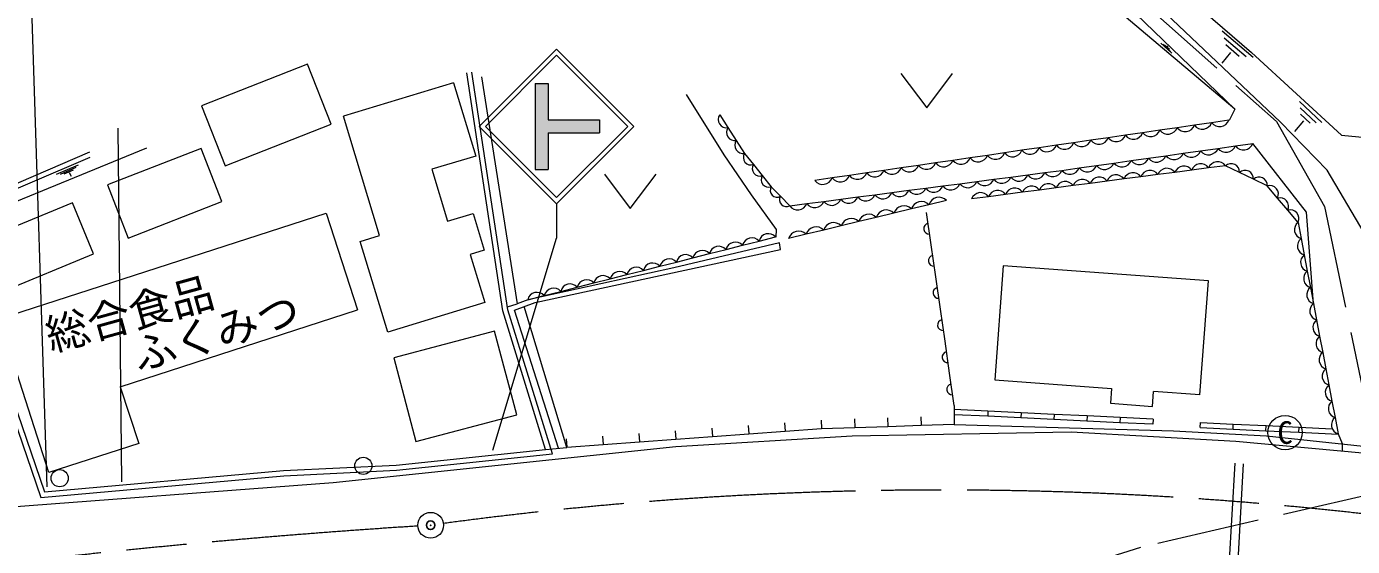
# Model space of a CAD drawing. Units: millimetres, scale not verified. Extents: x 40000 to 680000, y 20000 to 380000.
# Drawn here: x 247008 to 324146, y 310522 to 340801 of the extents above; entities that cross this region are included whole.
import ezdxf
from ezdxf.enums import TextEntityAlignment as Align

# ---------------------------------------------------------------- set-up
doc = ezdxf.new("R2010")
doc.units = ezdxf.units.MM
doc.header["$LTSCALE"] = 1000
doc.header["$PDMODE"] = 32
doc.header["$PDSIZE"] = 500
doc.linetypes.add('CHAIN', pattern=[18.5, 12, -1.5, 3.5, -1.5])
doc.linetypes.add('DASHED', pattern=[7.5, 6, -1.5])
for name, color, linetype, lineweight in [('M-BGD', 7, 'Continuous', 13), ('M-BGD-EXST', 7, 'Continuous', 13), ('M-BMK', 2, 'CHAIN', 13), ('M-BMK-SRVR', 3, 'Continuous', 13), ('M-STR-HTXT', 7, 'Continuous', 13), ('M-STR-STRC', 7, 'Continuous', 13)]:
    doc.layers.add(name, color=color, linetype=linetype, lineweight=lineweight)
doc.layers.add('M-BMK-HTXT', color=7, linetype='Continuous')
doc.layers.add('M-OTRS', color=6, linetype='Continuous')
doc.styles.add('ＭＳ ゴシック', font='')
doc.styles.get('ＭＳ ゴシック').set_extended_font_data('MS Gothic')

msp = doc.modelspace()

# ---------------------------------------------------------------- hatches: boundary and pattern name
at = {"layer": 'M-STR-STRC'}
msp.add_hatch(color=256, dxfattribs=at).paths.add_polyline_path([(276596, 337482), (277346, 337482), (277346, 335357), (280346, 335357), (280346, 334607), (277346, 334607), (277346, 332482), (276596, 332482)])

# ---------------------------------------------------------------- linework, layer by layer
at = {"layer": 'M-BGD'}
for p, q in [((316573, 340555), (318373, 339009)), ((313643, 339239), (312997, 339836)), ((313568, 339349), (313107, 339775)), ((313494, 339458), (313217, 339714)), ((313367, 339602), (313425, 339683)), ((316674, 340149), (317960, 339045)), ((316776, 339743), (317547, 339080)), ((317058, 339288), (316538, 338671)), ((263363, 338606), (257189, 336187)), ((264734, 335105), (263363, 338606)), ((273484, 337867), (275548, 324644)), ((271854, 337517), (265445, 335575)), ((271854, 337517), (273144, 333259)), ((321070, 336437), (322369, 335213)), ((257189, 336187), (258561, 332686)), ((267549, 328633), (265445, 335575)), ((287336, 335662), (287817, 334911)), ((317311, 335981), (316963, 335336)), ((321100, 336071), (322027, 335197)), ((321129, 335705), (321685, 335181)), ((252328, 334878), (252533, 314294)), ((258561, 332686), (264734, 335105)), ((287817, 334911), (288299, 334161)), ((313947, 334908), (312944, 334762)), ((314950, 335055), (313947, 334908)), ((315954, 335201), (314950, 335055)), ((316957, 335347), (315954, 335201)), ((321303, 335316), (320782, 334678)), ((288299, 334161), (288781, 333410)), ((307926, 334030), (306923, 333884)), ((308930, 334176), (307926, 334030)), ((309933, 334323), (308930, 334176)), ((310937, 334469), (309933, 334323)), ((311940, 334615), (310937, 334469)), ((312944, 334762), (311940, 334615)), ((257167, 333704), (251719, 331573)), ((258377, 330612), (257167, 333704)), ((273144, 333259), (270591, 332485)), ((288781, 333410), (289297, 332765)), ((302909, 333298), (301905, 333152)), ((303912, 333445), (302909, 333298)), ((304916, 333591), (303912, 333445)), ((305919, 333737), (304916, 333591)), ((306923, 333884), (305919, 333737)), ((312285, 333135), (313295, 333278)), ((313295, 333278), (314304, 333420)), ((314304, 333420), (315314, 333563)), ((315314, 333563), (316323, 333706)), ((316323, 333706), (317333, 333849)), ((317333, 333849), (318342, 333992)), ((248757, 332194), (250035, 332751)), ((248976, 332209), (249889, 332607)), ((270591, 332485), (271505, 329468)), ((289297, 332765), (289814, 332119)), ((297891, 332567), (296888, 332420)), ((298895, 332713), (297891, 332567)), ((299898, 332859), (298895, 332713)), ((300902, 333006), (299898, 332859)), ((301905, 333152), (300902, 333006)), ((307237, 332421), (308247, 332564)), ((308247, 332564), (309256, 332706)), ((309256, 332706), (310266, 332849)), ((310266, 332849), (311275, 332992)), ((311275, 332992), (312285, 333135)), ((315779, 332567), (314794, 332438)), ((316764, 332696), (315779, 332567)), ((317573, 332303), (316764, 332696)), ((249195, 332224), (249743, 332462)), ((249493, 332300), (249615, 332084)), ((289814, 332119), (290331, 331473)), ((293878, 331981), (292874, 331835)), ((294881, 332128), (293878, 331981)), ((295885, 332274), (294881, 332128)), ((296888, 332420), (295885, 332274)), ((301302, 331649), (302291, 331778)), ((302291, 331778), (303280, 331906)), ((303280, 331906), (304269, 332035)), ((304269, 332035), (305259, 332164)), ((305259, 332164), (306248, 332292)), ((306248, 332292), (307237, 332421)), ((309870, 331794), (308885, 331665)), ((310855, 331923), (309870, 331794)), ((311839, 332052), (310855, 331923)), ((312824, 332180), (311839, 332052)), ((313809, 332309), (312824, 332180)), ((314794, 332438), (313809, 332309)), ((318382, 331910), (317573, 332303)), ((319191, 331518), (318382, 331910)), ((251719, 331573), (252929, 328481)), ((290331, 331473), (290870, 330918)), ((295366, 330878), (296355, 331006)), ((296355, 331006), (297345, 331135)), ((297345, 331135), (298334, 331263)), ((298334, 331263), (299323, 331392)), ((299323, 331392), (300312, 331521)), ((300312, 331521), (301302, 331649)), ((303961, 331021), (302976, 330892)), ((304945, 331150), (303961, 331021)), ((305930, 331279), (304945, 331150)), ((306915, 331408), (305930, 331279)), ((307900, 331536), (306915, 331408)), ((308885, 331665), (307900, 331536)), ((319787, 330811), (319191, 331518)), ((249683, 330540), (244341, 328334)), ((250912, 327563), (249683, 330540)), ((252929, 328481), (258377, 330612)), ((290870, 330918), (291409, 330363)), ((291409, 330363), (292399, 330492)), ((292399, 330492), (293388, 330620)), ((293388, 330620), (294377, 330749)), ((294377, 330749), (295366, 330878)), ((298488, 330177), (297467, 329931)), ((299509, 330423), (298488, 330177)), ((300530, 330669), (299509, 330423)), ((302976, 330892), (301991, 330764)), ((320384, 330104), (319787, 330811)), ((245413, 323774), (264431, 329940)), ((264431, 329940), (266261, 324296)), ((271505, 329468), (272983, 329916)), ((272983, 329916), (273631, 327778)), ((295425, 329439), (294404, 329193)), ((296446, 329685), (295425, 329439)), ((297467, 329931), (296446, 329685)), ((299640, 328094), (299372, 329966)), ((320981, 329397), (320384, 330104)), ((320981, 329397), (321161, 328450)), ((266419, 328291), (267549, 328633)), ((292362, 328701), (291341, 328455)), ((293383, 328947), (292362, 328701)), ((294404, 329193), (293383, 328947)), ((268020, 323008), (266419, 328291)), ((287701, 327818), (288663, 328062)), ((288663, 328062), (289624, 328306)), ((289624, 328306), (290585, 328549)), ((299907, 326223), (299640, 328094)), ((321161, 328450), (321340, 327503)), ((245569, 325357), (250912, 327563)), ((273631, 327778), (272820, 327532)), ((272820, 327532), (273672, 324721)), ((283856, 326842), (284817, 327086)), ((284817, 327086), (285778, 327330)), ((285778, 327330), (286740, 327574)), ((286740, 327574), (287701, 327818)), ((321340, 327503), (321520, 326556)), ((280971, 326110), (281933, 326354)), ((281933, 326354), (282894, 326598)), ((282894, 326598), (283856, 326842)), ((303825, 326870), (303333, 320228)), ((315762, 325985), (303825, 326870)), ((321520, 326556), (321699, 325609)), ((278087, 325378), (279049, 325622)), ((279049, 325622), (280010, 325866)), ((280010, 325866), (280971, 326110)), ((300175, 324351), (299907, 326223)), ((315270, 319344), (315762, 325985)), ((321699, 325609), (321878, 324662)), ((276164, 324891), (277126, 325135)), ((277126, 325135), (278087, 325378)), ((252463, 319823), (266261, 324296)), ((273672, 324721), (268020, 323008)), ((274988, 324468), (275548, 324644)), ((278441, 316291), (275967, 324497)), ((300442, 322479), (300175, 324351)), ((321878, 324662), (322058, 323715)), ((248313, 314830), (245413, 323774)), ((322058, 323715), (322237, 322768)), ((274240, 323056), (268372, 321501)), ((275528, 318193), (274240, 323056)), ((300710, 320607), (300442, 322479)), ((322237, 322768), (322417, 321821)), ((322417, 321821), (322596, 320874)), ((268372, 321501), (269661, 316639)), ((300977, 318736), (300710, 320607)), ((303333, 320228), (310129, 319724)), ((322596, 320874), (322776, 319927)), ((252463, 319823), (253533, 316522)), ((310129, 319724), (310065, 318859)), ((312510, 318678), (312574, 319543)), ((315270, 319344), (312574, 319543)), ((322776, 319927), (322955, 318980)), ((300983, 318724), (300981, 317632)), ((310065, 318859), (312510, 318678)), ((322955, 318980), (323134, 318033)), ((269661, 316639), (275528, 318193)), ((293246, 317886), (293262, 317386)), ((295174, 317950), (295191, 317451)), ((297102, 318015), (297119, 317515)), ((299031, 318079), (299047, 317579)), ((302927, 318102), (300976, 318197)), ((302942, 318402), (300977, 318497)), ((302942, 318402), (302927, 318102)), ((304849, 318009), (302927, 318102)), ((304863, 318309), (302942, 318402)), ((304863, 318309), (304849, 318009)), ((306770, 317917), (304849, 318009)), ((306785, 318216), (304863, 318309)), ((306785, 318216), (306770, 317917)), ((308692, 317824), (306770, 317917)), ((308706, 318123), (306785, 318216)), ((308706, 318123), (308692, 317824)), ((310614, 317731), (308692, 317824)), ((310628, 318030), (308706, 318123)), ((310628, 318030), (310614, 317731)), ((312550, 317937), (310628, 318030)), ((312550, 317937), (312535, 317638)), ((323134, 318033), (323314, 317086)), ((282635, 317111), (282672, 316612)), ((284753, 317265), (284790, 316767)), ((286871, 317420), (286908, 316922)), ((286908, 316922), (289026, 317077)), ((288990, 317575), (289026, 317077)), ((289026, 317077), (291144, 317232)), ((291108, 317730), (291144, 317232)), ((291144, 317232), (293262, 317386)), ((293262, 317386), (295191, 317451)), ((295191, 317451), (297119, 317515)), ((297119, 317515), (299047, 317579)), ((299047, 317579), (300976, 317644)), ((312535, 317638), (310614, 317731)), ((315285, 317445), (315299, 317744)), ((315285, 317445), (317197, 317354)), ((315299, 317744), (317211, 317654)), ((317197, 317354), (317211, 317654)), ((317197, 317354), (319110, 317264)), ((317211, 317654), (319124, 317564)), ((319110, 317264), (319124, 317564)), ((319110, 317264), (321023, 317174)), ((319124, 317564), (321037, 317474)), ((321023, 317174), (321037, 317474)), ((321023, 317174), (323322, 317066)), ((321037, 317474), (322968, 317383)), ((253533, 316522), (248313, 314830)), ((277207, 316173), (278441, 316291)), ((278399, 316801), (278436, 316302)), ((278436, 316302), (280554, 316457)), ((280517, 316956), (280554, 316457)), ((280554, 316457), (282672, 316612)), ((282672, 316612), (284790, 316767)), ((284790, 316767), (286908, 316922))]:
    msp.add_line(p, q, dxfattribs=at)
at = {"layer": 'M-BGD', "linetype": 'DASHED'}
for p, q in [((316977, 309390), (317386, 316662)), ((317475, 309341), (317884, 316616))]:
    msp.add_line(p, q, dxfattribs=at)
msp.add_lwpolyline([(306189, 347374), (319725, 335261), (322522, 330329), (325973, 313739), (311812, 310468), (298148, 306183)], dxfattribs=at)
at = {"layer": 'M-BGD'}
for points in [[(312657, 344152), (318275, 339286), (323513, 334482), (344644, 332433), (358506, 328317), (362536, 325285), (372669, 323152), (375596, 321331), (381540, 315960), (389486, 314892), (393740, 316442), (397209, 315355), (403457, 313343), (418524, 307276), (419024, 305582), (417751, 299852), (416966, 296891), (416245, 296546)], [(325159, 326127), (324820, 328791), (322665, 332444), (319966, 335235), (313287, 341555), (311081, 343597)], [(309988, 343055), (317311, 335981), (309616, 342497)], [(244337, 323611), (247839, 313383), (261976, 314645), (268532, 314958), (277601, 315913), (275013, 324307), (272911, 338150)], [(244621, 323708), (248046, 313703), (261956, 314944), (268509, 315257), (277207, 316173), (274719, 324240), (272614, 338105)], [(285382, 336844), (287570, 333331), (289174, 331003), (290612, 328981), (290591, 328538)], [(220897, 319803), (231697, 323218), (233565, 326107), (250682, 333508)], [(222797, 311535), (221673, 318924), (233304, 322649), (235735, 326247), (254012, 333729)], [(321884, 324651), (321464, 329992), (318348, 333980)], [(250682, 333173), (233889, 325989), (231697, 323218)], [(277951, 316244), (275404, 324287), (276592, 324729), (290869, 327810), (290809, 328196), (284670, 326755), (276170, 324879), (275548, 324644)], [(300981, 317632), (313741, 317261), (319147, 316975), (324763, 316356), (326445, 316146), (325159, 326127), (327734, 315704)], [(223128, 309827), (233378, 311389), (244836, 312737), (264845, 314258), (284774, 316337), (295040, 316962), (307776, 317200), (317358, 316665), (327684, 315712), (344348, 312915), (364881, 306964), (377386, 303329), (395665, 298475), (414245, 293152), (423177, 290822), (435417, 287677), (444832, 285926), (456602, 284457), (469915, 283572), (483003, 284005), (493215, 284564)], [(323319, 317075), (323553, 316514), (323548, 316094)]]:
    msp.add_lwpolyline(points, dxfattribs=at)
for centre, radius, start, end in [((287729, 335384), 481, 144.82775, 280.56217), ((288211, 334634), 481, 144.82775, 280.56217), ((313405, 335111), 578, 217.07577, 339.5197), ((314409, 335257), 578, 217.07431, 339.52004), ((315412, 335403), 578, 217.07577, 339.5197), ((316415, 335550), 578, 217.07431, 339.52004), ((288693, 333884), 481, 144.82763, 280.5612), ((307384, 334232), 578, 217.07402, 339.52049), ((308388, 334379), 578, 217.07411, 339.52136), ((309391, 334525), 578, 217.07431, 339.52004), ((310395, 334672), 578, 217.07431, 339.52004), ((311398, 334818), 578, 217.07577, 339.5197), ((312402, 334964), 578, 217.07431, 339.52004), ((289145, 333172), 435, 146.73508, 290.58453), ((302367, 333501), 578, 217.07577, 339.5197), ((303370, 333647), 578, 217.07431, 339.52004), ((304374, 333793), 578, 217.07577, 339.5197), ((305377, 333940), 578, 217.07431, 339.52004), ((306381, 334086), 578, 217.07436, 339.52111), ((312750, 333487), 583, 217.10018, 339.00044), ((313760, 333629), 583, 217.10134, 339.00055), ((314769, 333772), 583, 217.09945, 339.00244), ((315779, 333915), 583, 217.10018, 339.00044), ((316788, 334058), 583, 217.09969, 339.00221), ((317798, 334200), 583, 217.09989, 339.00089), ((289661, 332526), 435, 146.73532, 290.58537), ((297350, 332769), 578, 217.07431, 339.52004), ((298353, 332915), 578, 217.07577, 339.5197), ((299356, 333062), 578, 217.07431, 339.52004), ((300360, 333208), 578, 217.07577, 339.5197), ((301363, 333354), 578, 217.07431, 339.52004), ((307702, 332773), 583, 217.10134, 339.00055), ((308712, 332915), 583, 217.09965, 339.00113), ((309721, 333058), 583, 217.10163, 339.00011), ((310731, 333201), 583, 217.09989, 339.00089), ((311741, 333344), 583, 217.10111, 339.00079), ((313351, 331986), 561, 35.17976, 159.72195), ((314335, 332115), 561, 35.17976, 159.72195), ((315320, 332244), 561, 35.17976, 159.72195), ((316305, 332372), 561, 35.17976, 159.72195), ((317087, 332331), 487, 356.67954, 131.53367), ((290178, 331880), 435, 146.73508, 290.58453), ((293336, 332184), 578, 217.07436, 339.52111), ((294339, 332330), 578, 217.07402, 339.52049), ((295343, 332476), 578, 217.07411, 339.52136), ((296346, 332623), 578, 217.07431, 339.52004), ((301762, 331976), 565, 215.35729, 339.45739), ((302751, 332104), 565, 215.35549, 339.45819), ((303741, 332233), 565, 215.35729, 339.45739), ((304730, 332362), 565, 215.35549, 339.45819), ((305719, 332490), 565, 215.35675, 339.45807), ((306708, 332619), 565, 215.35581, 339.45772), ((307441, 331213), 561, 35.17976, 159.72195), ((308426, 331342), 561, 35.17976, 159.72195), ((309411, 331471), 561, 35.17976, 159.72195), ((310396, 331600), 561, 35.18124, 159.72161), ((311381, 331728), 561, 35.18144, 159.72027), ((312366, 331857), 561, 35.18144, 159.72027), ((317896, 331938), 487, 356.68121, 131.53141), ((318704, 331546), 487, 356.67962, 131.533), ((290672, 331265), 400, 148.60159, 299.7534), ((295827, 331204), 565, 215.35697, 339.45785), ((296816, 331333), 565, 215.35528, 339.4584), ((297805, 331461), 565, 215.35729, 339.45739), ((298794, 331590), 565, 215.35528, 339.4584), ((299784, 331719), 565, 215.35729, 339.45739), ((300773, 331847), 565, 215.35528, 339.4584), ((302517, 330569), 561, 35.17954, 159.72216), ((303502, 330698), 561, 35.18102, 159.72183), ((304487, 330827), 561, 35.18122, 159.72049), ((305472, 330956), 561, 35.18122, 159.72049), ((306457, 331084), 561, 35.17922, 159.72264), ((319331, 331031), 507, 334.24789, 106.1107), ((291211, 330710), 400, 148.60288, 299.75211), ((291870, 330690), 565, 215.35675, 339.45807), ((292859, 330818), 565, 215.35581, 339.45772), ((293848, 330947), 565, 215.35697, 339.45785), ((294838, 331076), 565, 215.35581, 339.45772), ((298050, 329753), 610, 44.07161, 163.03044), ((299071, 329999), 610, 44.07161, 163.03044), ((300092, 330245), 610, 44.07253, 163.03084), ((319928, 330324), 507, 334.24848, 106.10931), ((294987, 329015), 610, 44.07305, 163.03006), ((296008, 329261), 610, 44.07161, 163.03044), ((297029, 329507), 610, 44.07253, 163.03084), ((320525, 329617), 507, 334.24865, 106.11008), ((321304, 328968), 537, 126.92312, 254.53485), ((290169, 328176), 560, 41.89637, 166.57596), ((291924, 328277), 610, 44.07305, 163.03006), ((292945, 328523), 610, 44.07161, 163.03044), ((293966, 328769), 610, 44.07109, 163.03122), ((299522, 329033), 316, 100.94737, 275.31437), ((287284, 327444), 560, 41.89637, 166.57596), ((288246, 327688), 560, 41.89637, 166.57596), ((289207, 327932), 560, 41.89693, 166.57512), ((321483, 328021), 537, 126.9216, 254.53521), ((284400, 326712), 560, 41.89473, 166.5776), ((285362, 326956), 560, 41.89473, 166.5776), ((286323, 327200), 560, 41.89638, 166.57679), ((299789, 327161), 316, 100.94737, 275.31437), ((321663, 327074), 537, 126.92312, 254.53485), ((280555, 325736), 560, 41.89473, 166.5776), ((281516, 325980), 560, 41.89529, 166.57676), ((282477, 326224), 560, 41.89473, 166.5776), ((283439, 326468), 560, 41.89487, 166.57717), ((321842, 326127), 537, 126.92312, 254.53485), ((277670, 325005), 560, 41.89473, 166.5776), ((278632, 325248), 560, 41.89487, 166.57717), ((279593, 325492), 560, 41.89473, 166.5776), ((300056, 325289), 316, 100.94828, 275.3132), ((322022, 325180), 537, 126.92312, 254.53485), ((276709, 324761), 560, 41.89473, 166.5776), ((322201, 324233), 537, 126.92312, 254.53485), ((300324, 323417), 316, 100.9499, 275.31159), ((322380, 323286), 537, 126.9216, 254.53521), ((322560, 322339), 537, 126.92312, 254.53485), ((300591, 321545), 316, 100.9499, 275.31159), ((322739, 321392), 537, 126.92312, 254.53485), ((322919, 320445), 537, 126.92312, 254.53485), ((300859, 319674), 316, 100.9499, 275.31159), ((323098, 319498), 537, 126.92328, 254.53352), ((323278, 318551), 537, 126.92312, 254.53485), ((323457, 317604), 537, 126.92312, 254.53485)]:
    msp.add_arc(centre, radius, start, end, dxfattribs=at)
at = {"layer": 'M-BGD-EXST'}
for p, q in [((297876, 338063), (299376, 336063)), ((299376, 336063), (300876, 338063)), ((280634, 332198), (282134, 330198)), ((282134, 330198), (283634, 332198))]:
    msp.add_line(p, q, dxfattribs=at)
for centre, radius in [((320227, 317158), 1000), ((266599, 315219), 500), ((248940, 314498), 500)]:
    msp.add_circle(centre, radius, dxfattribs=at)
at = {"layer": 'M-BMK'}
for centre, radius, start, end in [((300275, 96758), 217052, 71.79909, 97.68145), ((298776, -140322), 452965, 93.67144, 106.0602)]:
    msp.add_arc(centre, radius, start, end, dxfattribs=at)
at = {"layer": 'M-BMK-SRVR'}
msp.add_circle((270519, 311761), 750, dxfattribs=at)
at = {"layer": 'M-OTRS'}
msp.add_point((270519, 311761), dxfattribs=at)
at = {"layer": 'M-STR-HTXT'}
msp.add_line((248209, 313996), (247180, 346025), dxfattribs=at)
at = {"layer": 'M-STR-STRC'}
for p, q in [((273347, 334982), (277847, 339482)), ((282347, 334982), (277847, 339482)), ((273700, 334982), (277847, 339129)), ((281994, 334982), (277847, 339129)), ((276596, 337482), (276596, 332482)), ((276596, 337482), (277346, 337482)), ((277346, 337482), (277346, 335357)), ((273347, 334982), (277847, 330482)), ((273700, 334982), (277847, 330835)), ((277346, 335357), (280346, 335357)), ((277847, 330835), (281994, 334982)), ((277847, 330482), (282347, 334982)), ((280346, 335357), (280346, 334607)), ((277346, 334607), (280346, 334607)), ((277346, 334607), (277346, 332482)), ((276596, 332482), (277346, 332482)), ((277847, 330482), (277847, 328482)), ((274135, 316137), (277847, 328482))]:
    msp.add_line(p, q, dxfattribs=at)

# ---------------------------------------------------------------- texts
at = {"layer": 'M-BGD-EXST', "style": 'ＭＳ ゴシック'}
msp.add_text('C', height=1320, dxfattribs=at).set_placement((320227, 317158), align=Align.MIDDLE_CENTER)
at = {"layer": 'M-BMK-HTXT', "style": 'ＭＳ ゴシック'}
for s, rotation, p in [('総合食品', 15.453, (253002, 324071)), ('ふくみつ', 16.415, (258037, 322988))]:
    msp.add_text(s, height=1833, rotation=rotation, dxfattribs=at).set_placement(p, align=Align.MIDDLE_CENTER)

doc.saveas('drawing.dxf')
